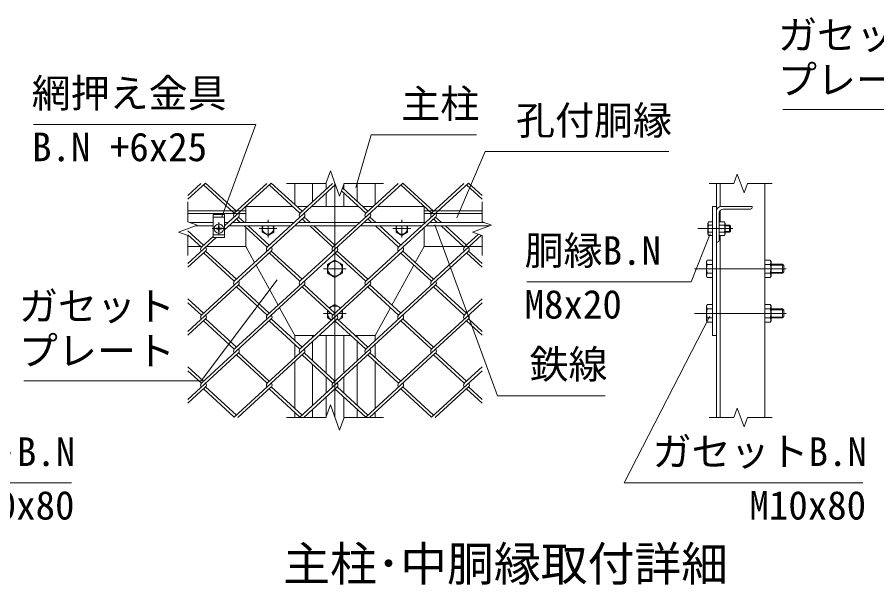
# Model space of a CAD drawing. Units: millimetres, scale not verified. Extents: x -12600 to 12600, y -8910 to 8910.
# Drawn here: x 4896 to 9235, y 2594 to 5459 of the extents above; entities that cross this region are included whole.
import ezdxf
from ezdxf.enums import TextEntityAlignment as Align

# ---------------------------------------------------------------- set-up
doc = ezdxf.new("R2010")
doc.units = ezdxf.units.MM
doc.header["$LTSCALE"] = 60
doc.linetypes.add('DASHED', pattern=[7.5, 6, -1.5])
doc.linetypes.add('USER1', pattern=[50.8, 31.75, -6.35, 6.35, -6.35])
doc.layers.add('0-0_D-TTL-TXT', color=7, linetype='Continuous')
for name, color, linetype, lineweight in [('0-1_D-BMK', 2, 'USER1', 13), ('0-4_D-STR1', 1, 'Continuous', 18), ('0-6_D-STR3', 3, 'Continuous', 13), ('0-7_D-STR-DIM', 7, 'Continuous', 9), ('0-9_D-STR-TXT', 7, 'Continuous', 9), ('0-A_D-STR2', 7, 'Continuous', 9)]:
    doc.layers.add(name, color=color, linetype=linetype, lineweight=lineweight)
doc.styles.add('ＭＳ ゴシック', font='')
doc.styles.get('ＭＳ ゴシック').set_extended_font_data('MS Gothic')

msp = doc.modelspace()

# ---------------------------------------------------------------- linework, layer by layer
at = {"layer": '0-1_D-BMK'}
for p, q in [((6499.83, 3438.71), (6499.83, 4619.93)), ((6162.33, 4436.99), (6162.33, 4423.49)), ((6837.33, 4436.99), (6837.33, 4423.49)), ((5880.33, 4391.99), (5947.29, 4391.99)), ((5913.81, 4425.47), (5913.81, 4358.51)), ((6117.33, 4391.99), (6207.33, 4391.99)), ((6162.33, 4405.49), (6162.33, 4346.99)), ((6882.33, 4391.99), (6792.33, 4391.99)), ((6837.33, 4405.49), (6837.33, 4346.99)), ((8331.15, 4391.99), (8508.34, 4391.99)), ((6557.21, 4189.49), (6442.46, 4189.49)), ((8314.43, 4189.49), (8777.92, 4189.49)), ((6479.48, 3964.49), (6442.46, 3964.49)), ((6557.21, 3964.49), (6520.18, 3964.49)), ((8314.43, 3964.49), (8777.92, 3964.49))]:
    msp.add_line(p, q, dxfattribs=at)
at = {"layer": '0-4_D-STR1'}
for p, q in [((6297.33, 4619.93), (6297.33, 4513.54)), ((6387.33, 4619.93), (6387.33, 4528.42)), ((6454.83, 4619.93), (6454.83, 4590.27)), ((6544.83, 4619.93), (6544.83, 4590.76)), ((6612.33, 4528.91), (6612.33, 4619.93)), ((6702.33, 4513.54), (6702.33, 4619.93)), ((8426.49, 3438.71), (8426.49, 4619.93)), ((8444.49, 4504.03), (8444.49, 4619.93)), ((8669.49, 3438.71), (8669.49, 4619.93)), ((6454.83, 4571.23), (6454.83, 4504.49)), ((6544.83, 4571.23), (6544.83, 4504.49)), ((6049.83, 4481.99), (5757.33, 4481.99)), ((6387.33, 4509.38), (6387.33, 4504.49)), ((6612.33, 4504.49), (6612.33, 4509.38)), ((7242.33, 4481.99), (6949.83, 4481.99)), ((8426.49, 4324.49), (8426.49, 4481.99)), ((8439.99, 4333.49), (8439.99, 4470.74)), ((8444.49, 4425.76), (8444.49, 4483.47)), ((8448.99, 4504.49), (8606.49, 4504.49)), ((8460.24, 4490.99), (8597.49, 4490.99)), ((8606.49, 4499.99), (8606.49, 4504.49)), ((8444.49, 3438.71), (8444.49, 4358.21)), ((5822.02, 4301.99), (5757.33, 4301.99)), ((6049.83, 4301.99), (5850.55, 4301.99)), ((7242.33, 4301.99), (6949.83, 4301.99)), ((8430.99, 4324.49), (8426.49, 4324.49)), ((6297.33, 3851.99), (6297.33, 3827.38)), ((6387.33, 3851.99), (6387.33, 3842.75)), ((6387.33, 3823.22), (6387.33, 3725.38)), ((6454.83, 3851.99), (6454.83, 3663.53)), ((6544.83, 3851.99), (6544.83, 3663.53)), ((6612.33, 3842.75), (6612.33, 3851.99)), ((6612.33, 3725.38), (6612.33, 3823.22)), ((6702.33, 3827.38), (6702.33, 3851.99)), ((6297.33, 3807.85), (6297.33, 3740.75)), ((6702.33, 3740.75), (6702.33, 3807.85)), ((6297.33, 3721.22), (6297.33, 3484.3)), ((6387.33, 3705.85), (6387.33, 3499.67)), ((6612.33, 3499.67), (6612.33, 3705.85)), ((6702.33, 3484.3), (6702.33, 3721.22)), ((6454.83, 3643.99), (6454.83, 3561.53)), ((6544.83, 3643.99), (6544.83, 3561.53)), ((6454.83, 3541.99), (6454.83, 3438.71)), ((6544.83, 3541.99), (6544.83, 3438.71)), ((6387.33, 3480.14), (6387.33, 3438.71)), ((6612.33, 3438.71), (6612.33, 3480.14)), ((6297.33, 3464.77), (6297.33, 3438.71)), ((6702.33, 3438.71), (6702.33, 3464.77))]:
    msp.add_line(p, q, dxfattribs=at)
at = {"layer": '0-4_D-STR1', "linetype": 'DASHED'}
for p, q in [((6049.83, 4468.49), (5757.33, 4468.49)), ((7242.33, 4468.49), (6949.83, 4468.49))]:
    msp.add_line(p, q, dxfattribs=at)
at = {"layer": '0-4_D-STR1'}
for centre, radius, start, end in [((8448.99, 4481.99), 22.5, 90, 180), ((8460.24, 4470.74), 20.25, 90, 180), ((8597.49, 4499.99), 9, 270, 0), ((8430.99, 4333.49), 9, 270, 0)]:
    msp.add_arc(centre, radius, start, end, dxfattribs=at)
at = {"layer": '0-6_D-STR3'}
for p, q in [((6049.83, 4504.49), (6049.83, 4423.49)), ((6049.83, 4504.49), (6285.89, 4504.49)), ((6307.21, 4504.49), (6361.21, 4504.49)), ((6382, 4504.49), (6617.67, 4504.49)), ((6638.98, 4504.49), (6692.46, 4504.49)), ((6713.77, 4504.49), (6949.83, 4504.49)), ((6949.83, 4504.49), (6949.83, 4423.49)), ((8406.24, 3851.99), (8406.24, 4504.49)), ((8406.24, 4504.49), (8426.49, 4504.49)), ((5884.56, 4463.99), (5943.06, 4463.99)), ((5884.56, 4346.99), (5884.56, 4463.99)), ((5943.06, 4463.99), (5943.06, 4346.99)), ((5884.56, 4423.49), (5765.93, 4423.49)), ((5884.56, 4405.49), (5794.42, 4405.49)), ((5905.58, 4393.75), (5898.73, 4393.63)), ((5898.73, 4393.63), (5898.73, 4390.34)), ((5898.73, 4393.63), (5898.73, 4390.34)), ((5905.58, 4390.22), (5898.73, 4390.34)), ((5909.75, 4395.88), (5905.58, 4393.75)), ((5909.75, 4388.1), (5905.58, 4390.22)), ((5909.84, 4395.96), (5912.04, 4400.11)), ((5909.84, 4388.01), (5912.04, 4383.87)), ((5912.16, 4407.06), (5912.04, 4400.11)), ((5912.16, 4376.91), (5912.04, 4383.87)), ((5912.05, 4407.06), (5915.46, 4407.06)), ((5915.46, 4407.06), (5915.58, 4400.11)), ((5915.46, 4376.91), (5915.58, 4383.87)), ((5917.78, 4395.96), (5915.58, 4400.11)), ((5917.78, 4388.01), (5915.58, 4383.87)), ((5917.86, 4395.88), (5922.04, 4393.75)), ((5917.86, 4388.1), (5922.04, 4390.22)), ((5922.04, 4390.22), (5928.88, 4390.34)), ((5943.06, 4423.49), (5961.82, 4423.49)), ((5963.5, 4405.49), (6273.96, 4405.49)), ((5983.14, 4423.49), (6293.6, 4423.49)), ((6049.83, 4397.25), (6049.83, 4301.99)), ((6133.08, 4375.1), (6133.08, 4405.49)), ((6158.39, 4423.49), (6162.33, 4425.76)), ((6162.33, 4425.76), (6166.27, 4423.49)), ((6191.58, 4405.49), (6191.58, 4375.1)), ((6295.27, 4405.49), (6605.73, 4405.49)), ((6314.91, 4423.49), (6625.37, 4423.49)), ((6627.05, 4405.49), (6937.51, 4405.49)), ((6646.69, 4423.49), (6957.15, 4423.49)), ((6808.08, 4405.49), (6808.08, 4375.1)), ((6837.33, 4425.76), (6833.39, 4423.49)), ((6841.27, 4423.49), (6837.33, 4425.76)), ((6866.58, 4375.1), (6866.58, 4405.49)), ((6949.83, 4397.25), (6949.83, 4301.99)), ((6958.82, 4405.49), (7279.42, 4405.49)), ((6978.46, 4423.49), (7250.93, 4423.49)), ((8382.39, 4420.34), (8385.53, 4425.76)), ((8382.39, 4420.34), (8382.39, 4363.64)), ((8406.24, 4425.76), (8385.53, 4425.76)), ((8406.24, 4408.88), (8385.53, 4408.88)), ((8406.24, 4425.76), (8406.24, 4358.21)), ((8439.99, 4425.76), (8465.98, 4425.76)), ((8439.99, 4358.21), (8439.99, 4425.76)), ((8439.99, 4408.88), (8465.98, 4408.88)), ((8465.98, 4425.76), (8469.24, 4420.11)), ((8469.24, 4363.86), (8469.24, 4420.11)), ((8469.24, 4409.99), (8490.84, 4409.99)), ((8469.24, 4406.61), (8494.22, 4406.61)), ((8490.84, 4409.99), (8496.24, 4404.59)), ((8490.84, 4409.99), (8490.84, 4373.99)), ((8496.24, 4404.59), (8496.24, 4379.39)), ((5943.06, 4346.99), (5884.56, 4346.99)), ((5912.16, 4376.91), (5915.46, 4376.91)), ((6162.33, 4358.21), (6133.08, 4375.1)), ((6191.58, 4375.1), (6162.33, 4358.21)), ((6808.08, 4375.1), (6837.33, 4358.21)), ((6837.33, 4358.21), (6866.58, 4375.1)), ((8382.39, 4363.64), (8385.53, 4358.21)), ((8406.24, 4375.1), (8385.53, 4375.1)), ((8406.24, 4358.21), (8385.53, 4358.21)), ((8439.99, 4375.1), (8465.98, 4375.1)), ((8439.99, 4358.21), (8465.98, 4358.21)), ((8465.98, 4358.21), (8469.24, 4363.86)), ((8469.24, 4377.36), (8494.22, 4377.36)), ((8469.24, 4373.99), (8490.84, 4373.99)), ((8490.84, 4373.99), (8496.24, 4379.39)), ((6049.83, 4301.99), (6094.23, 4221.27)), ((6905.43, 4221.27), (6949.83, 4301.99)), ((8374.74, 4226.61), (8378.81, 4233.65)), ((8374.74, 4226.61), (8374.74, 4152.36)), ((8378.81, 4233.65), (8406.24, 4233.65)), ((8378.81, 4211.57), (8406.24, 4211.57)), ((8406.24, 4233.65), (8406.24, 4145.32)), ((8696.93, 4233.65), (8669.49, 4233.65)), ((8669.49, 4233.65), (8669.49, 4145.32)), ((8696.93, 4211.57), (8669.49, 4211.57)), ((8700.99, 4226.61), (8696.93, 4233.65)), ((8700.99, 4226.61), (8700.99, 4152.36)), ((8700.99, 4211.99), (8759.49, 4211.99)), ((8759.49, 4211.99), (8766.24, 4205.24)), ((6101.37, 4208.28), (6212.55, 4006.14)), ((6499.83, 4145.32), (6461.58, 4167.4)), ((6538.08, 4167.4), (6499.83, 4145.32)), ((6787.11, 4006.14), (6898.29, 4208.28)), ((8378.81, 4167.4), (8406.24, 4167.4)), ((8696.93, 4167.4), (8669.49, 4167.4)), ((8700.99, 4207.94), (8763.54, 4207.94)), ((8700.99, 4171.04), (8763.54, 4171.04)), ((8700.99, 4166.99), (8759.49, 4166.99)), ((8766.24, 4205.24), (8766.24, 4173.74)), ((8374.74, 4152.36), (8378.81, 4145.32)), ((8378.81, 4145.32), (8406.24, 4145.32)), ((8696.93, 4145.32), (8669.49, 4145.32)), ((8700.99, 4152.36), (8696.93, 4145.32)), ((6219.69, 3993.15), (6297.33, 3851.99)), ((6470.85, 3991.92), (6499.83, 4008.65)), ((6499.83, 4008.65), (6528.81, 3991.92)), ((8374.74, 4001.61), (8378.81, 4008.65)), ((8374.74, 4001.61), (8374.74, 3927.36)), ((8378.81, 4008.65), (8406.24, 4008.65)), ((8406.24, 4008.65), (8406.24, 3920.32)), ((8696.93, 4008.65), (8669.49, 4008.65)), ((8669.49, 4008.65), (8669.49, 3920.32)), ((8700.99, 4001.61), (8696.93, 4008.65)), ((8700.99, 4001.61), (8700.99, 3927.36)), ((6461.58, 3942.4), (6461.58, 3980.89)), ((6538.08, 3980.89), (6538.08, 3942.4)), ((8378.81, 3986.57), (8406.24, 3986.57)), ((8696.93, 3986.57), (8669.49, 3986.57)), ((8700.99, 3986.99), (8759.49, 3986.99)), ((8700.99, 3982.94), (8763.54, 3982.94)), ((8759.49, 3986.99), (8766.24, 3980.24)), ((8766.24, 3980.24), (8766.24, 3948.74)), ((6482.75, 3930.18), (6461.58, 3942.4)), ((6499.83, 3920.32), (6495.82, 3922.63)), ((6503.84, 3922.63), (6499.83, 3920.32)), ((6538.08, 3942.4), (6516.91, 3930.18)), ((8374.74, 3927.36), (8378.81, 3920.32)), ((8378.81, 3942.4), (8406.24, 3942.4)), ((8378.81, 3920.32), (8406.24, 3920.32)), ((8696.93, 3942.4), (8669.49, 3942.4)), ((8696.93, 3920.32), (8669.49, 3920.32)), ((8700.99, 3927.36), (8696.93, 3920.32)), ((8700.99, 3946.04), (8763.54, 3946.04)), ((8700.99, 3941.99), (8759.49, 3941.99)), ((6297.33, 3851.99), (6397.41, 3851.99)), ((6418.73, 3851.99), (6580.94, 3851.99)), ((8406.24, 3851.99), (8426.49, 3851.99))]:
    msp.add_line(p, q, dxfattribs=at)
at = {"layer": '0-6_D-STR3', "linetype": 'DASHED'}
for p, q in [((5884.56, 4450.49), (5943.06, 4450.49)), ((5943.06, 4360.49), (5884.56, 4360.49))]:
    msp.add_line(p, q, dxfattribs=at)
at = {"layer": '0-6_D-STR3'}
for points in [[(5922.04, 4393.75), (5928.88, 4393.63), (5928.88, 4390.34)], [(6461.58, 4167.4), (6461.58, 4211.57), (6499.83, 4233.65)], [(6499.83, 4233.65), (6538.08, 4211.57), (6538.08, 4167.4)], [(8759.49, 4211.99), (8759.49, 4166.99), (8766.24, 4173.74)], [(6602.25, 3851.99), (6702.33, 3851.99), (6779.97, 3993.15)], [(8759.49, 3986.99), (8759.49, 3941.99), (8766.24, 3948.74)]]:
    msp.add_lwpolyline(points, dxfattribs=at)
for centre, radius in [((5913.81, 4391.99), 23.62), ((6499.83, 4189.49), 37.12)]:
    msp.add_circle(centre, radius, dxfattribs=at)
for centre, radius, start, end in [((6162.33, 4391.99), 28.12, 151.3146, 28.6854), ((6837.33, 4391.99), 28.12, 151.3146, 28.6854), ((8438.8, 4391.99), 55.89, 162.4121, 197.5879), ((8397.87, 4417.32), 14.95, 145.61585, 214.38415), ((8453.64, 4417.32), 14.95, 325.61586, 34.38414), ((8412.71, 4391.99), 55.89, 342.4121, 17.5879), ((8397.87, 4366.66), 14.95, 145.61585, 214.38415), ((8453.64, 4366.66), 14.95, 325.61585, 34.38416), ((8394.95, 4222.61), 19.55, 145.61575, 214.38425), ((8448.48, 4189.49), 73.08, 162.41205, 197.58795), ((8680.79, 4222.61), 19.55, 325.61575, 34.38425), ((8627.26, 4189.49), 73.08, 342.41205, 17.58795), ((8394.95, 4156.36), 19.55, 145.61575, 214.38425), ((8680.79, 4156.36), 19.55, 325.61575, 34.38425), ((6499.83, 3964.49), 37.12, 43.50354, 136.49646), ((8394.95, 3997.61), 19.55, 145.61575, 214.38425), ((8680.79, 3997.61), 19.55, 325.61575, 34.38425), ((6499.83, 3964.49), 37.12, 159.23811, 244.23811), ((6499.83, 3964.49), 37.12, 295.76189, 20.76189), ((8448.48, 3964.49), 73.08, 162.41205, 197.58795), ((8627.26, 3964.49), 73.08, 342.41205, 17.58795), ((8394.95, 3931.36), 19.55, 145.61575, 214.38425), ((8680.79, 3931.36), 19.55, 325.61575, 34.38425)]:
    msp.add_arc(centre, radius, start, end, dxfattribs=at)
at = {"layer": '0-7_D-STR-DIM'}
for p, q in [((6453.66, 4619.93), (6476.74, 4683.36)), ((6476.74, 4683.36), (6522.92, 4556.5)), ((8530.68, 4667.5), (8513.36, 4619.93)), ((8565.31, 4572.36), (8530.68, 4667.5)), ((6453.66, 4619.93), (6254.58, 4619.93)), ((6522.92, 4556.5), (6546, 4619.93)), ((6745.08, 4619.93), (6546, 4619.93)), ((8389.37, 4619.93), (8513.36, 4619.93)), ((8582.62, 4619.93), (8565.31, 4572.36)), ((8582.62, 4619.93), (8706.62, 4619.93)), ((5757.33, 4526.99), (5757.33, 4426.62)), ((7242.33, 4526.99), (7242.33, 4426.62)), ((5757.33, 4357.36), (5757.33, 4256.99)), ((7242.33, 4357.36), (7242.33, 4256.99)), ((6453.66, 3438.71), (6476.74, 3502.14)), ((6476.74, 3502.14), (6522.92, 3375.28)), ((8530.68, 3486.28), (8513.36, 3438.71)), ((8565.31, 3391.14), (8530.68, 3486.28)), ((6453.66, 3438.71), (6254.58, 3438.71)), ((6522.92, 3375.28), (6546, 3438.71)), ((6745.08, 3438.71), (6546, 3438.71)), ((8389.37, 3438.71), (8513.36, 3438.71)), ((8582.62, 3438.71), (8565.31, 3391.14)), ((8582.62, 3438.71), (8706.62, 3438.71))]:
    msp.add_line(p, q, dxfattribs=at)
for points in [[(5757.33, 4357.36), (5709.76, 4374.67), (5804.9, 4409.3), (5757.33, 4426.62)], [(7242.33, 4357.36), (7194.76, 4374.67), (7289.9, 4409.3), (7242.33, 4426.62)]]:
    msp.add_lwpolyline(points, dxfattribs=at)
at = {"layer": '0-9_D-STR-TXT'}
for points in [[(8760.72, 4993.16), (9655.88, 4993.16), (9804.64, 5268.88)], [(4978.12, 4917.88), (6100.18, 4917.88), (5928.26, 4452.36)], [(7213.9, 4865.61), (6681.95, 4865.61), (6604.44, 4600.37)], [(8185.15, 4781.21), (7258.01, 4781.21), (7114.39, 4447.26)], [(7863.28, 3548.92), (7320.66, 3548.92), (7003.29, 4410.94)], [(7467.87, 4124.37), (8297.55, 4124.37), (8393.48, 4366.16)], [(4929.01, 3624.75), (5824.17, 3624.75), (6208.89, 4134.34)], [(5169.34, 3109.71), (3963.53, 3109.71), (4396.04, 3950.42)], [(9165.18, 3109.71), (7959.37, 3109.71), (8391.88, 3950.42)]]:
    msp.add_lwpolyline(points, dxfattribs=at)
at = {"layer": '0-A_D-STR2'}
for p, q in [((5846.94, 4622.23), (5757.33, 4540.12)), ((5823.65, 4619.93), (5757.33, 4559.16)), ((5991.51, 4470.22), (5836.28, 4612.46)), ((6002.17, 4479.99), (5846.94, 4622.23)), ((6155.42, 4619.93), (5991.78, 4469.98)), ((6501.87, 4614.33), (6157.4, 4298.68)), ((6323.29, 4470.22), (6168.06, 4612.46)), ((6487.2, 4619.93), (6323.55, 4469.98)), ((6842.24, 4622.2), (6489.17, 4298.68)), ((6818.44, 4619.93), (6655.06, 4470.22)), ((7174.01, 4622.2), (6820.95, 4298.68)), ((6986.84, 4470.22), (6831.61, 4612.46)), ((6997.49, 4479.99), (6842.26, 4622.23)), ((7150.21, 4619.93), (6986.84, 4470.22)), ((7242.33, 4540.07), (7163.35, 4612.44)), ((7242.33, 4559.6), (7174.01, 4622.2)), ((6655.06, 4470.22), (6532.42, 4582.6)), ((6665.72, 4479.99), (6537.75, 4597.25)), ((6012.83, 4450.69), (5943.06, 4386.76)), ((6344.6, 4450.69), (5991.51, 4127.14)), ((6021.2, 4423.49), (6002.17, 4440.92)), ((6042.51, 4423.49), (6012.83, 4450.69)), ((6676.38, 4450.69), (6323.29, 4127.14)), ((6352.97, 4423.49), (6333.94, 4440.92)), ((6374.29, 4423.49), (6344.6, 4450.69)), ((7008.15, 4450.69), (6655.06, 4127.14)), ((6684.75, 4423.49), (6665.72, 4440.92)), ((6706.06, 4423.49), (6676.38, 4450.69)), ((7016.52, 4423.49), (6997.49, 4440.92)), ((7037.84, 4423.49), (7008.15, 4450.69)), ((6157.4, 4298.68), (6040.84, 4405.49)), ((6168.06, 4308.45), (6062.16, 4405.49)), ((6489.17, 4298.68), (6372.62, 4405.49)), ((6499.83, 4308.45), (6393.93, 4405.49)), ((6820.95, 4298.68), (6704.39, 4405.49)), ((6831.61, 4308.45), (6725.7, 4405.49)), ((7152.72, 4298.68), (7036.16, 4405.49)), ((7163.38, 4308.45), (7057.48, 4405.49)), ((5836.28, 4308.45), (5757.33, 4380.79)), ((5825.62, 4298.68), (5757.33, 4361.26)), ((5899.65, 4346.99), (5757.33, 4216.57)), ((5884.56, 4352.69), (5825.62, 4298.68)), ((7239.28, 4358.47), (6986.84, 4127.14)), ((7224.03, 4364.02), (7152.72, 4298.68)), ((5846.94, 4279.15), (5757.33, 4197.04)), ((6178.71, 4279.15), (5825.62, 3955.6)), ((5991.51, 4127.14), (5836.28, 4269.39)), ((6002.17, 4136.91), (5846.94, 4279.15)), ((6510.49, 4279.15), (6157.4, 3955.6)), ((6323.29, 4127.14), (6168.06, 4269.39)), ((6333.94, 4136.91), (6178.71, 4279.15)), ((6842.26, 4279.15), (6489.17, 3955.6)), ((6655.06, 4127.15), (6499.83, 4269.39)), ((6665.72, 4136.91), (6510.49, 4279.15)), ((7174.04, 4279.15), (6820.95, 3955.6)), ((6986.84, 4127.14), (6832.53, 4268.53)), ((6997.49, 4136.91), (6842.26, 4279.15)), ((7242.33, 4197.04), (7163.38, 4269.39)), ((7242.33, 4216.57), (7174.04, 4279.15)), ((6012.83, 4107.61), (5757.33, 3873.49)), ((6344.6, 4107.61), (5991.51, 3784.06)), ((6157.4, 3955.6), (6002.17, 4097.85)), ((6168.06, 3965.37), (6012.83, 4107.61)), ((6676.38, 4107.61), (6323.29, 3784.06)), ((6489.17, 3955.6), (6333.94, 4097.85)), ((6499.83, 3965.37), (6344.6, 4107.61)), ((7008.15, 4107.61), (6655.06, 3784.06)), ((6820.95, 3955.6), (6665.72, 4097.85)), ((6831.61, 3965.37), (6676.37, 4107.61)), ((7152.72, 3955.6), (6997.49, 4097.85)), ((7163.38, 3965.37), (7008.15, 4107.61)), ((5836.28, 3965.37), (5757.33, 4037.71)), ((7242.33, 4037.71), (7152.72, 3955.6)), ((5825.62, 3955.6), (5757.33, 4018.18)), ((7242.33, 4018.18), (6986.84, 3784.06)), ((5846.94, 3936.07), (5757.33, 3853.96)), ((6178.71, 3936.07), (5825.62, 3612.53)), ((5991.51, 3784.06), (5836.28, 3926.31)), ((6002.17, 3793.83), (5846.94, 3936.07)), ((6510.49, 3936.07), (6157.4, 3612.53)), ((6323.29, 3784.06), (6168.06, 3926.31)), ((6333.94, 3793.83), (6178.71, 3936.07)), ((6842.26, 3936.07), (6489.17, 3612.53)), ((6655.06, 3784.06), (6499.83, 3926.31)), ((6665.72, 3793.83), (6510.49, 3936.07)), ((7174.04, 3936.07), (6820.95, 3612.53)), ((6986.84, 3784.06), (6831.61, 3926.31)), ((6997.49, 3793.83), (6842.26, 3936.07)), ((7242.33, 3853.96), (7163.38, 3926.31)), ((7242.33, 3873.49), (7174.04, 3936.07)), ((6012.83, 3764.53), (5757.33, 3530.42)), ((6344.6, 3764.53), (5991.51, 3440.99)), ((6157.4, 3612.53), (6002.17, 3754.77)), ((6168.06, 3622.29), (6012.83, 3764.53)), ((6676.38, 3764.53), (6323.29, 3440.99)), ((6489.17, 3612.53), (6333.94, 3754.77)), ((6499.83, 3622.29), (6344.6, 3764.53)), ((7008.15, 3764.53), (6655.06, 3440.99)), ((6820.95, 3612.53), (6665.72, 3754.77)), ((6831.61, 3622.29), (6676.38, 3764.53)), ((7152.72, 3612.53), (6997.49, 3754.77)), ((7163.38, 3622.29), (7008.15, 3764.53)), ((5836.28, 3622.29), (5757.33, 3694.64)), ((7242.33, 3694.64), (7152.72, 3612.53)), ((5825.62, 3612.53), (5757.33, 3675.1)), ((7242.33, 3675.1), (6986.84, 3440.99)), ((5846.94, 3592.99), (5757.33, 3510.88)), ((5991.51, 3440.99), (5836.28, 3583.23)), ((6002.17, 3450.75), (5846.94, 3592.99)), ((6178.71, 3592.99), (6010.34, 3438.71)), ((6323.29, 3440.99), (6168.06, 3583.23)), ((6333.94, 3450.75), (6178.71, 3592.99)), ((6510.49, 3592.99), (6342.12, 3438.71)), ((6655.06, 3440.99), (6499.83, 3583.23)), ((6665.72, 3450.75), (6510.49, 3592.99)), ((6842.26, 3592.99), (6673.89, 3438.71)), ((6986.84, 3440.99), (6831.61, 3583.23)), ((6997.49, 3450.75), (6842.26, 3592.99)), ((7174.04, 3592.99), (7005.67, 3438.71)), ((7242.33, 3510.88), (7163.38, 3583.23)), ((7242.33, 3530.42), (7174.04, 3592.99))]:
    msp.add_line(p, q, dxfattribs=at)
msp.add_lwpolyline([(6333.94, 4479.99), (6178.71, 4622.23), (5943.06, 4406.29)], dxfattribs=at)
for centre, start, end in [((6002.41, 4460.19), 137.5, 222.5), ((6002.41, 4460.19), 317.5, 42.5), ((6334.18, 4460.19), 137.5, 222.5), ((6334.18, 4460.19), 317.5, 42.5), ((6665.96, 4460.19), 137.5, 222.5), ((6665.96, 4460.19), 317.5, 42.5), ((6997.73, 4460.19), 137.5, 222.5), ((6997.73, 4460.19), 317.5, 42.5), ((5836.28, 4288.92), 137.5, 222.5), ((5836.28, 4288.92), 317.5, 42.5), ((6168.06, 4288.92), 137.5, 222.5), ((6168.06, 4288.92), 317.5, 42.5), ((6499.83, 4288.92), 137.5, 222.5), ((6499.83, 4288.92), 317.5, 42.5), ((6831.61, 4288.92), 137.5, 222.5), ((6831.61, 4288.92), 317.5, 42.5), ((7163.62, 4288.65), 137.5, 222.5), ((7163.62, 4288.65), 317.5, 42.5), ((6002.14, 4117.35), 137.5, 222.5), ((6002.14, 4117.35), 317.5, 42.5), ((6333.92, 4117.35), 137.5, 222.5), ((6333.92, 4117.35), 317.5, 42.5), ((6665.69, 4117.35), 137.5, 222.5), ((6665.69, 4117.35), 317.5, 42.5), ((6997.47, 4117.35), 137.5, 222.5), ((6997.47, 4117.35), 317.5, 42.5), ((5836.28, 3945.84), 137.5, 222.5), ((5836.28, 3945.84), 317.5, 42.5), ((6168.06, 3945.84), 137.5, 222.5), ((6168.06, 3945.84), 317.5, 42.5), ((6499.83, 3945.84), 137.5, 222.5), ((6499.83, 3945.84), 317.5, 42.5), ((6831.61, 3945.84), 137.5, 222.5), ((6831.61, 3945.84), 317.5, 42.5), ((7163.62, 3945.57), 137.5, 222.5), ((7163.62, 3945.57), 317.5, 42.5), ((6002.14, 3774.27), 137.5, 222.5), ((6002.14, 3774.27), 317.5, 42.5), ((6333.92, 3774.27), 137.5, 222.5), ((6333.92, 3774.27), 317.5, 42.5), ((6665.98, 3774.05), 137.5, 222.5), ((6665.98, 3774.05), 317.5, 42.5), ((6997.76, 3774.05), 137.5, 222.5), ((6997.76, 3774.05), 317.5, 42.5), ((5836.28, 3602.76), 137.5, 222.5), ((5836.28, 3602.76), 317.5, 42.5), ((6168.32, 3602.52), 137.5, 222.5), ((6168.32, 3602.52), 317.5, 42.5), ((6500.1, 3602.52), 137.5, 222.5), ((6500.1, 3602.52), 317.5, 42.5), ((6831.87, 3602.52), 137.5, 222.5), ((6831.87, 3602.52), 317.5, 42.5), ((7163.89, 3602.25), 137.5, 222.5), ((7163.89, 3602.25), 317.5, 42.5)]:
    msp.add_arc(centre, 14.46, start, end, dxfattribs=at)

# ---------------------------------------------------------------- texts
at = {"layer": '0-0_D-TTL-TXT', "style": 'ＭＳ ゴシック'}
msp.add_text('主柱･中胴縁取付詳細', height=173.3, dxfattribs=at).set_placement((6238.49, 2561.81), align=Align.BOTTOM_LEFT)
at = {"layer": '0-9_D-STR-TXT', "style": 'ＭＳ ゴシック'}
for s, p in [('ガセット', (8736.36, 5253.81)), ('プレート', (8736.36, 5028.26)), ('網押え金具', (4968.99, 4960.59)), ('主柱', (6834.72, 4906.8)), ('孔付胴縁', (7413.83, 4823.15)), ('B.N +6x25', (4971.14, 4689.26)), ('胴縁B.N', (7457.21, 4166.32)), ('ガセット', (4904.64, 3885.4)), ('M8x20', (7457.21, 3895.16)), ('プレート', (4904.64, 3659.84)), ('鉄線', (7481.81, 3592.01)), ('ガセットB.N', (4107.16, 3150.89)), ('ガセットB.N', (8103, 3150.89)), ('M10x80', (4596.16, 2880.49)), ('M10x80', (8592, 2880.49))]:
    msp.add_text(s, height=144.3, dxfattribs=at).set_placement(p, align=Align.BOTTOM_LEFT)

doc.saveas('drawing.dxf')
